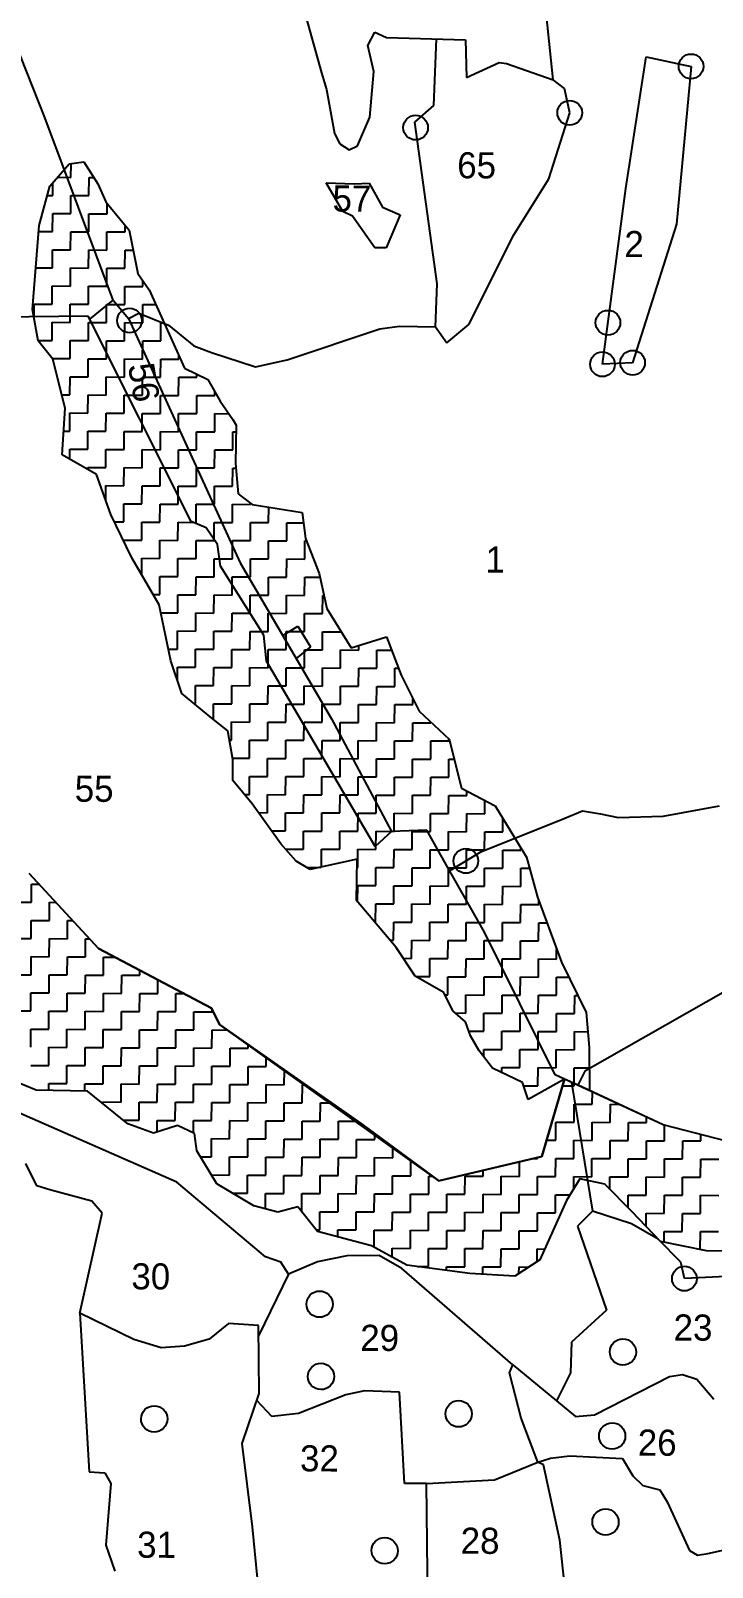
# Model space of a CAD drawing. Header units: metres. Extents: x 338204 to 340532, y 1770248 to 1773292.
# Drawn here: x 338876 to 339408, y 1771063 to 1772265 of the extents above; entities that cross this region are included whole.
import ezdxf

# ---------------------------------------------------------------- set-up
doc = ezdxf.new("R2010")
doc.units = ezdxf.units.M
for name, color, linetype in [('POLY_HATCH', 12, 'Continuous'), ('POLY_PARCEL', 6, 'Continuous'), ('TEXT_PARCEL', 7, 'Continuous')]:
    doc.layers.add(name, color=color, linetype=linetype)
doc.styles.add('TEXT_MAP', font='', dxfattribs={"height": 1.8})
doc.styles.get('TEXT_MAP').set_extended_font_data('Kruti Dev 050')

msp = doc.modelspace()

# ---------------------------------------------------------------- linework, layer by layer
for centre in [(339391.9, 1772236.7), (339297, 1772200.4), (339176.5, 1772188.8), (338952.8, 1772038), (339326.9, 1772036.3), (339322.6, 1772003.8), (339346.2, 1772005), (339215.8, 1771615.5), (339386.7, 1771289)]:
    msp.add_circle(centre, 9.65)
for centre in [(339101.4, 1771269), (339338.6, 1771231.6), (339102.5, 1771212.5), (338972.1, 1771179.3), (339210.2, 1771183.3), (339330.2, 1771165.9), (339325, 1771098.7), (339152.3, 1771076.3)]:
    msp.add_ellipse(centre, major_axis=(7.27, 7.27), ratio=1, start_param=5.493202, end_param=11.776387)
at = {"layer": 'POLY_HATCH'}
for p, q in [((338890.6, 1772142.9), (338905.5, 1772160.4)), ((338905.5, 1772160.4), (338917, 1772162)), ((338917, 1772162), (338927.9, 1772144.9)), ((338882.2, 1772112.3), (338890.6, 1772142.9)), ((338927.9, 1772144.9), (338934.4, 1772130.7)), ((338934.4, 1772130.7), (338952.4, 1772108.7)), ((338877, 1772046.5), (338882.2, 1772112.3)), ((338952.4, 1772108.7), (338959.4, 1772074.7)), ((338959.4, 1772074.7), (338968.1, 1772062)), ((338968.1, 1772062), (338995.9, 1772000.8)), ((338881.3, 1772022.1), (338877, 1772046.5)), ((338892.8, 1772007.9), (338881.3, 1772022.1)), ((338902.5, 1771969.5), (338892.8, 1772007.9)), ((338995.9, 1772000.8), (339014, 1771992)), ((339014, 1771992), (339023.8, 1771974.9)), ((338900.1, 1771933.1), (338902.5, 1771969.5)), ((339023.8, 1771974.9), (339033.6, 1771960.7)), ((339033.6, 1771960.7), (339036.3, 1771956.3)), ((339036.3, 1771956.3), (339035.6, 1771926.1)), ((338926.9, 1771917.6), (338900.1, 1771933.1)), ((338938.3, 1771886.3), (338926.9, 1771917.6)), ((339035.6, 1771926.1), (339037.7, 1771902.6)), ((339037.7, 1771902.6), (339048.8, 1771894.1)), ((339048.8, 1771894.1), (339087.7, 1771887.9)), ((338954.7, 1771852.5), (338938.3, 1771886.3)), ((339087.7, 1771887.9), (339090.4, 1771867.6)), ((339090.4, 1771867.6), (339101.2, 1771840.2)), ((338975.9, 1771815.7), (338954.7, 1771852.5)), ((339101.2, 1771840.2), (339107.1, 1771812.8)), ((338985, 1771771.9), (338975.9, 1771815.7)), ((339107.1, 1771812.8), (339126.2, 1771782.2)), ((339126.2, 1771782.2), (339153.7, 1771790.8)), ((339153.7, 1771790.8), (339165.1, 1771760.7)), ((338993.7, 1771746.4), (338985, 1771771.9)), ((339165.1, 1771760.7), (339179.2, 1771732.6)), ((339017.2, 1771727.1), (338993.7, 1771746.4)), ((339029.8, 1771717.2), (339017.2, 1771727.1)), ((339179.2, 1771732.6), (339202.7, 1771710.6)), ((339033.6, 1771694.7), (339029.8, 1771717.2)), ((339202.7, 1771710.6), (339212.5, 1771672.4)), ((339033.5, 1771678.3), (339033.6, 1771694.7)), ((339048.8, 1771660.1), (339033.5, 1771678.3)), ((339212.5, 1771672.4), (339238.8, 1771658.6)), ((339071.1, 1771628.8), (339048.8, 1771660.1)), ((339238.8, 1771658.6), (339263.3, 1771618.5)), ((339083.2, 1771615.4), (339071.1, 1771628.8)), ((339130.9, 1771616.8), (339094.1, 1771608.7)), ((339130.2, 1771584.5), (339130.9, 1771616.8)), ((339263.3, 1771618.5), (339271.9, 1771587.3)), ((338928.5, 1771547.1), (338874.2, 1771605.6)), ((339094.1, 1771608.7), (339083.2, 1771615.4)), ((339161.4, 1771547.9), (339130.2, 1771584.5)), ((339271.9, 1771587.3), (339290.5, 1771536.5)), ((339016.8, 1771500.3), (338928.5, 1771547.1)), ((339176.1, 1771525.4), (339161.4, 1771547.9)), ((339290.5, 1771536.5), (339310, 1771497)), ((339198.6, 1771512.7), (339176.1, 1771525.4)), ((339205.6, 1771498.4), (339198.6, 1771512.7)), ((339023.2, 1771487.7), (339016.8, 1771500.3)), ((339215.5, 1771489.6), (339205.6, 1771498.4)), ((339310, 1771497), (339312.1, 1771469.6)), ((339194.7, 1771365.4), (339023.2, 1771487.7)), ((339219.3, 1771478.7), (339215.5, 1771489.6)), ((339226.3, 1771467.1), (339219.3, 1771478.7)), ((339236.7, 1771453.4), (339226.3, 1771467.1)), ((339312.1, 1771469.6), (339312.6, 1771435.9)), ((339260.2, 1771442.3), (339236.7, 1771453.4)), ((338879.7, 1771436.2), (338851.8, 1771447.8)), ((339264.6, 1771429.1), (339260.2, 1771442.3)), ((339292.8, 1771445), (339264.6, 1771429.1)), ((339292.8, 1771445), (339275.2, 1771384.5)), ((339303.6, 1771440.1), (339292.8, 1771445)), ((339370, 1771409.3), (339303.6, 1771440.1)), ((338919.9, 1771435.4), (338879.7, 1771436.2)), ((338951.5, 1771410), (338919.9, 1771435.4)), ((338971.5, 1771402.8), (338951.5, 1771410)), ((338990.4, 1771408.6), (338971.5, 1771402.8)), ((339003.7, 1771402.5), (338990.4, 1771408.6)), ((339005.5, 1771388.9), (339003.7, 1771402.5)), ((339486.8, 1771378.9), (339370, 1771409.3)), ((339021, 1771363), (339005.5, 1771388.9)), ((339275.2, 1771384.5), (339194.7, 1771365.4)), ((339304.9, 1771366.9), (339294.5, 1771350.1)), ((339324.4, 1771362.9), (339304.9, 1771366.9)), ((339050, 1771346), (339021, 1771363)), ((339345.6, 1771341.4), (339324.4, 1771362.9)), ((339068.8, 1771340.8), (339050, 1771346)), ((339084.4, 1771345.2), (339068.8, 1771340.8)), ((339099.8, 1771325.7), (339084.4, 1771345.2)), ((339294.5, 1771350.1), (339273.6, 1771303.6)), ((339368, 1771317.9), (339345.6, 1771341.4)), ((339141.9, 1771314.6), (339099.8, 1771325.7)), ((339403.9, 1771310.6), (339368, 1771317.9)), ((339169.6, 1771299.5), (339141.9, 1771314.6)), ((339423, 1771310.5), (339403.9, 1771310.6)), ((339218.8, 1771292.9), (339169.6, 1771299.5)), ((339254.1, 1771290.8), (339218.8, 1771292.9)), ((339273.6, 1771303.6), (339254.1, 1771290.8))]:
    msp.add_line(p, q, dxfattribs=at)
at = {"layer": 'POLY_HATCH', "linetype": 'Continuous'}
for p, q in [((338907, 1772149.9), (338907.1, 1772160.6)), ((338892.8, 1772135.8), (338892.8, 1772145.5)), ((338896.6, 1772150), (338907, 1772149.9)), ((338921.1, 1772135.7), (338921.2, 1772149.8)), ((338921.2, 1772149.8), (338924.8, 1772149.8)), ((338888.7, 1772135.8), (338892.8, 1772135.8)), ((338906.9, 1772135.7), (338921.1, 1772135.7)), ((338906.9, 1772121.6), (338906.9, 1772135.7)), ((338892.6, 1772107.5), (338892.7, 1772121.6)), ((338892.7, 1772121.6), (338906.9, 1772121.6)), ((338921, 1772121.5), (338935.2, 1772121.4)), ((338921, 1772107.3), (338921, 1772121.5)), ((338935.2, 1772121.4), (338935.3, 1772129.6)), ((338949.3, 1772107.2), (338949.3, 1772112.4)), ((338881.8, 1772107.5), (338892.6, 1772107.5)), ((338906.7, 1772093.2), (338906.8, 1772107.4)), ((338906.8, 1772107.4), (338921, 1772107.3)), ((338935.1, 1772107.3), (338949.3, 1772107.2)), ((338935.1, 1772093.1), (338935.1, 1772107.3)), ((338892.5, 1772079.1), (338892.6, 1772093.3)), ((338892.6, 1772093.3), (338906.7, 1772093.2)), ((338920.8, 1772079), (338920.9, 1772093.2)), ((338920.9, 1772093.2), (338935.1, 1772093.1)), ((338949.2, 1772078.9), (338949.3, 1772093)), ((338949.3, 1772093), (338955.6, 1772093)), ((338879.6, 1772079.2), (338892.5, 1772079.1)), ((338906.6, 1772064.9), (338906.7, 1772079.1)), ((338906.7, 1772079.1), (338920.8, 1772079)), ((338935, 1772078.9), (338949.2, 1772078.9)), ((338935, 1772064.8), (338935, 1772078.9)), ((338892.4, 1772065), (338906.6, 1772064.9)), ((338892.4, 1772050.8), (338892.4, 1772065)), ((338920.7, 1772050.7), (338920.8, 1772064.8)), ((338920.8, 1772064.8), (338935, 1772064.8)), ((338949.1, 1772064.7), (338963.3, 1772064.6)), ((338949.1, 1772050.5), (338949.1, 1772064.7)), ((338963.3, 1772064.6), (338963.3, 1772069)), ((338878.2, 1772050.8), (338892.4, 1772050.8)), ((338878.2, 1772039.9), (338878.2, 1772050.8)), ((338906.5, 1772050.7), (338920.7, 1772050.7)), ((338906.5, 1772036.5), (338906.5, 1772050.7)), ((338934.8, 1772036.4), (338934.9, 1772050.6)), ((338934.9, 1772050.6), (338949.1, 1772050.5)), ((338963.2, 1772050.5), (338973.4, 1772050.4)), ((338963.2, 1772036.3), (338963.2, 1772050.5)), ((338892.2, 1772022.4), (338892.3, 1772036.6)), ((338892.3, 1772036.6), (338906.5, 1772036.5)), ((338920.6, 1772022.3), (338920.7, 1772036.5)), ((338920.7, 1772036.5), (338934.8, 1772036.4)), ((338948.9, 1772022.2), (338949, 1772036.4)), ((338949, 1772036.4), (338963.2, 1772036.3)), ((338977.3, 1772036.2), (338979.9, 1772036.2)), ((338977.3, 1772022.1), (338977.3, 1772036.2)), ((338881.2, 1772022.5), (338892.2, 1772022.4)), ((338906.4, 1772022.4), (338920.6, 1772022.3)), ((338906.4, 1772008.2), (338906.4, 1772022.4)), ((338934.7, 1772008.1), (338934.8, 1772022.2)), ((338934.8, 1772022.2), (338948.9, 1772022.2)), ((338963, 1772007.9), (338963.1, 1772022.1)), ((338963.1, 1772022.1), (338977.3, 1772022.1)), ((338892.4, 1772008.3), (338906.4, 1772008.2)), ((338920.5, 1772008.1), (338934.7, 1772008.1)), ((338920.5, 1771994), (338920.5, 1772008.1)), ((338948.8, 1771993.8), (338948.9, 1772008)), ((338948.9, 1772008), (338963, 1772007.9)), ((338977.1, 1771993.7), (338977.2, 1772007.9)), ((338977.2, 1772007.9), (338991.4, 1772007.8)), ((338991.4, 1772007.8), (338991.4, 1772010.8)), ((338906.2, 1771979.9), (338906.3, 1771994)), ((338906.3, 1771994), (338920.5, 1771994)), ((338934.6, 1771993.9), (338948.8, 1771993.8)), ((338934.6, 1771979.7), (338934.6, 1771993.9)), ((338962.9, 1771979.6), (338963, 1771993.8)), ((338963, 1771993.8), (338977.1, 1771993.7)), ((338991.2, 1771979.5), (338991.3, 1771993.6)), ((338991.3, 1771993.6), (339005.5, 1771993.6)), ((339005.5, 1771993.6), (339005.5, 1771996.1)), ((338899.8, 1771979.9), (338906.2, 1771979.9)), ((338920.3, 1771965.6), (338920.4, 1771979.8)), ((338920.4, 1771979.8), (338934.6, 1771979.7)), ((338948.7, 1771979.7), (338962.9, 1771979.6)), ((338948.7, 1771965.5), (338948.7, 1771979.7)), ((338977, 1771965.4), (338977.1, 1771979.5)), ((338977.1, 1771979.5), (338991.2, 1771979.5)), ((339005.4, 1771979.4), (339019.6, 1771979.3)), ((339005.4, 1771965.2), (339005.4, 1771979.4)), ((339019.6, 1771979.3), (339019.6, 1771982.3)), ((338906.1, 1771951.5), (338906.2, 1771965.7)), ((338906.2, 1771965.7), (338920.3, 1771965.6)), ((338934.4, 1771951.4), (338934.5, 1771965.6)), ((338934.5, 1771965.6), (338948.7, 1771965.5)), ((338962.8, 1771965.4), (338977, 1771965.4)), ((338962.8, 1771951.3), (338962.8, 1771965.4)), ((338991.1, 1771951.1), (338991.2, 1771965.3)), ((338991.2, 1771965.3), (339005.4, 1771965.2)), ((339019.5, 1771965.2), (339030.5, 1771965.1)), ((339019.5, 1771951), (339019.5, 1771965.2)), ((338901.3, 1771951.5), (338906.1, 1771951.5)), ((338920.2, 1771937.3), (338920.3, 1771951.5)), ((338920.3, 1771951.5), (338934.4, 1771951.4)), ((338948.5, 1771937.2), (338948.6, 1771951.3)), ((338948.6, 1771951.3), (338962.8, 1771951.3)), ((338976.9, 1771951.2), (338991.1, 1771951.1)), ((338976.9, 1771937), (338976.9, 1771951.2)), ((339005.2, 1771936.9), (339005.3, 1771951.1)), ((339005.3, 1771951.1), (339019.5, 1771951)), ((339033.6, 1771950.9), (339036.2, 1771950.9)), ((339033.6, 1771936.8), (339033.6, 1771950.9)), ((338906, 1771937.4), (338920.2, 1771937.3)), ((338906, 1771929.7), (338906, 1771937.4)), ((338934.3, 1771923.1), (338934.4, 1771937.2)), ((338934.4, 1771937.2), (338948.5, 1771937.2)), ((338962.6, 1771922.9), (338962.7, 1771937.1)), ((338962.7, 1771937.1), (338976.9, 1771937)), ((338991, 1771922.8), (338991.1, 1771937)), ((338991.1, 1771937), (339005.2, 1771936.9)), ((339019.3, 1771922.7), (339019.4, 1771936.8)), ((339019.4, 1771936.8), (339033.6, 1771936.8)), ((338920.1, 1771923.1), (338934.3, 1771923.1)), ((338920.1, 1771921.5), (338920.1, 1771923.1)), ((338948.4, 1771908.8), (338948.5, 1771923)), ((338948.5, 1771923), (338962.6, 1771922.9)), ((338976.7, 1771908.7), (338976.8, 1771922.9)), ((338976.8, 1771922.9), (338991, 1771922.8)), ((339005.1, 1771908.6), (339005.2, 1771922.7)), ((339005.2, 1771922.7), (339019.3, 1771922.7)), ((339033.4, 1771908.4), (339033.5, 1771922.6)), ((339033.5, 1771922.6), (339036, 1771922.6)), ((338934.2, 1771908.9), (338948.4, 1771908.8)), ((338934.2, 1771897.7), (338934.2, 1771908.9)), ((338962.5, 1771894.6), (338962.6, 1771908.8)), ((338962.6, 1771908.8), (338976.7, 1771908.7)), ((338990.9, 1771908.6), (339005.1, 1771908.6)), ((338990.9, 1771894.5), (338990.9, 1771908.6)), ((339019.2, 1771894.3), (339019.3, 1771908.5)), ((339019.3, 1771908.5), (339033.4, 1771908.4)), ((338948.3, 1771894.6), (338962.5, 1771894.6)), ((338948.3, 1771880.5), (338948.3, 1771894.6)), ((338976.6, 1771880.3), (338976.7, 1771894.5)), ((338976.7, 1771894.5), (338990.9, 1771894.5)), ((339005, 1771894.4), (339019.2, 1771894.3)), ((339005, 1771880.2), (339005, 1771894.4)), ((339033.3, 1771880.1), (339033.4, 1771894.3)), ((339033.4, 1771894.3), (339047.5, 1771894.2)), ((339047.5, 1771894.2), (339047.5, 1771895.1)), ((339061.6, 1771880), (339061.7, 1771892)), ((338941.1, 1771880.5), (338948.3, 1771880.5)), ((338962.4, 1771880.4), (338976.6, 1771880.3)), ((338962.4, 1771866.2), (338962.4, 1771880.4)), ((338990.7, 1771866.1), (338990.8, 1771880.3)), ((338990.8, 1771880.3), (339005, 1771880.2)), ((339019.1, 1771880.2), (339033.3, 1771880.1)), ((339019.1, 1771866), (339019.1, 1771880.2)), ((339047.4, 1771865.9), (339047.5, 1771880)), ((339047.5, 1771880), (339061.6, 1771880)), ((339075.7, 1771865.7), (339075.8, 1771879.9)), ((339075.8, 1771879.9), (339088.8, 1771879.8)), ((338948.2, 1771866.3), (338962.4, 1771866.2)), ((338948.2, 1771865.9), (338948.2, 1771866.3)), ((338976.5, 1771852), (338976.6, 1771866.2)), ((338976.6, 1771866.2), (338990.7, 1771866.1)), ((339004.8, 1771851.9), (339004.9, 1771866)), ((339004.9, 1771866), (339019.1, 1771866)), ((339033.2, 1771865.9), (339047.4, 1771865.9)), ((339033.2, 1771851.7), (339033.2, 1771865.9)), ((339061.5, 1771851.6), (339061.6, 1771865.8)), ((339061.6, 1771865.8), (339075.7, 1771865.7)), ((339089.9, 1771865.7), (339091.1, 1771865.7)), ((339089.9, 1771851.5), (339089.9, 1771865.7)), ((338962.3, 1771852.1), (338976.5, 1771852)), ((338962.3, 1771839.4), (338962.3, 1771852.1)), ((338990.6, 1771837.8), (338990.7, 1771851.9)), ((338990.7, 1771851.9), (339004.8, 1771851.9)), ((339018.9, 1771837.6), (339019, 1771851.8)), ((339019, 1771851.8), (339033.2, 1771851.7)), ((339047.3, 1771851.7), (339061.5, 1771851.6)), ((339047.3, 1771837.5), (339047.3, 1771851.7)), ((339075.6, 1771837.4), (339075.7, 1771851.6)), ((339075.7, 1771851.6), (339089.9, 1771851.5)), ((338976.4, 1771837.8), (338990.6, 1771837.8)), ((338976.4, 1771823.7), (338976.4, 1771837.8)), ((339004.7, 1771823.5), (339004.8, 1771837.7)), ((339004.8, 1771837.7), (339018.9, 1771837.6)), ((339033, 1771823.4), (339033.1, 1771837.6)), ((339033.1, 1771837.6), (339047.3, 1771837.5)), ((339061.4, 1771837.4), (339075.6, 1771837.4)), ((339061.4, 1771823.3), (339061.4, 1771837.4)), ((339089.7, 1771823.1), (339089.8, 1771837.3)), ((339089.8, 1771837.3), (339101.8, 1771837.3)), ((338971.3, 1771823.7), (338976.4, 1771823.7)), ((338990.5, 1771823.6), (339004.7, 1771823.5)), ((338990.5, 1771809.4), (338990.5, 1771823.6)), ((339018.8, 1771809.3), (339018.9, 1771823.5)), ((339018.9, 1771823.5), (339033, 1771823.4)), ((339047.1, 1771809.2), (339047.2, 1771823.3)), ((339047.2, 1771823.3), (339061.4, 1771823.3)), ((339075.5, 1771809), (339075.6, 1771823.2)), ((339075.6, 1771823.2), (339089.7, 1771823.1)), ((339103.8, 1771808.9), (339103.9, 1771823.1)), ((339103.9, 1771823.1), (339104.9, 1771823.1)), ((338977.2, 1771809.5), (338990.5, 1771809.4)), ((339004.6, 1771809.4), (339018.8, 1771809.3)), ((339004.6, 1771795.2), (339004.6, 1771809.4)), ((339032.9, 1771795.1), (339033, 1771809.2)), ((339033, 1771809.2), (339047.1, 1771809.2)), ((339061.3, 1771809.1), (339075.5, 1771809)), ((339061.3, 1771794.9), (339061.3, 1771809.1)), ((339089.6, 1771794.8), (339089.7, 1771809)), ((339089.7, 1771809), (339103.8, 1771808.9)), ((338990.3, 1771781.1), (338990.4, 1771795.3)), ((338990.4, 1771795.3), (339004.6, 1771795.2)), ((339018.7, 1771795.1), (339032.9, 1771795.1)), ((339018.7, 1771781), (339018.7, 1771795.1)), ((339047, 1771780.8), (339047.1, 1771795)), ((339047.1, 1771795), (339061.3, 1771794.9)), ((339075.4, 1771794.9), (339089.6, 1771794.8)), ((339075.4, 1771780.7), (339075.4, 1771794.9)), ((339103.7, 1771780.6), (339103.8, 1771794.7)), ((339103.8, 1771794.7), (339117.9, 1771794.7)), ((339117.9, 1771794.7), (339117.9, 1771795.4)), ((338983.1, 1771781.1), (338990.3, 1771781.1)), ((339004.4, 1771766.9), (339004.5, 1771781)), ((339004.5, 1771781), (339018.7, 1771781)), ((339032.8, 1771780.9), (339047, 1771780.8)), ((339032.8, 1771766.7), (339032.8, 1771780.9)), ((339061.1, 1771766.6), (339061.2, 1771780.8)), ((339061.2, 1771780.8), (339075.4, 1771780.7)), ((339089.5, 1771780.6), (339103.7, 1771780.6)), ((339089.5, 1771766.5), (339089.5, 1771780.6)), ((339117.8, 1771766.3), (339117.9, 1771780.5)), ((339117.9, 1771780.5), (339132, 1771780.4)), ((339132, 1771780.4), (339132.1, 1771784)), ((339146.1, 1771766.2), (339146.2, 1771780.4)), ((339146.2, 1771780.4), (339157.6, 1771780.3)), ((338990.2, 1771756.7), (338990.3, 1771766.9)), ((338990.3, 1771766.9), (339004.4, 1771766.9)), ((339018.5, 1771752.6), (339018.6, 1771766.8)), ((339018.6, 1771766.8), (339032.8, 1771766.7)), ((339046.9, 1771752.5), (339047, 1771766.7)), ((339047, 1771766.7), (339061.1, 1771766.6)), ((339075.2, 1771752.4), (339075.3, 1771766.5)), ((339075.3, 1771766.5), (339089.5, 1771766.5)), ((339103.6, 1771766.4), (339117.8, 1771766.3)), ((339103.6, 1771752.2), (339103.6, 1771766.4)), ((339131.9, 1771752.1), (339132, 1771766.3)), ((339132, 1771766.3), (339146.1, 1771766.2)), ((339160.3, 1771766.1), (339163, 1771766.1)), ((339160.3, 1771752), (339160.3, 1771766.1)), ((339004.3, 1771738.5), (339004.4, 1771752.7)), ((339004.4, 1771752.7), (339018.5, 1771752.6)), ((339032.7, 1771752.6), (339046.9, 1771752.5)), ((339032.7, 1771738.4), (339032.7, 1771752.6)), ((339061, 1771738.3), (339061.1, 1771752.4)), ((339061.1, 1771752.4), (339075.2, 1771752.4)), ((339089.3, 1771738.1), (339089.4, 1771752.3)), ((339089.4, 1771752.3), (339103.6, 1771752.2)), ((339117.7, 1771752.2), (339131.9, 1771752.1)), ((339117.7, 1771738), (339117.7, 1771752.2)), ((339146, 1771737.9), (339146.1, 1771752)), ((339146.1, 1771752), (339160.3, 1771752)), ((339003.3, 1771738.5), (339004.3, 1771738.5)), ((339018.4, 1771726.2), (339018.5, 1771738.4)), ((339018.5, 1771738.4), (339032.7, 1771738.4)), ((339046.8, 1771738.3), (339061, 1771738.3)), ((339046.8, 1771724.1), (339046.8, 1771738.3)), ((339075.1, 1771724), (339075.2, 1771738.2)), ((339075.2, 1771738.2), (339089.3, 1771738.1)), ((339103.4, 1771723.9), (339103.5, 1771738.1)), ((339103.5, 1771738.1), (339117.7, 1771738)), ((339131.8, 1771737.9), (339146, 1771737.9)), ((339131.8, 1771723.8), (339131.8, 1771737.9)), ((339160.1, 1771723.6), (339160.2, 1771737.8)), ((339160.2, 1771737.8), (339174.4, 1771737.7)), ((339174.4, 1771737.7), (339174.4, 1771742.2)), ((339032.5, 1771710), (339032.6, 1771724.2)), ((339032.6, 1771724.2), (339046.8, 1771724.1)), ((339060.9, 1771724.1), (339075.1, 1771724)), ((339060.9, 1771709.9), (339060.9, 1771724.1)), ((339089.2, 1771709.8), (339089.3, 1771724)), ((339089.3, 1771724), (339103.4, 1771723.9)), ((339117.5, 1771709.6), (339117.6, 1771723.8)), ((339117.6, 1771723.8), (339131.8, 1771723.8)), ((339145.9, 1771709.5), (339146, 1771723.7)), ((339146, 1771723.7), (339160.1, 1771723.6)), ((339174.2, 1771709.4), (339174.3, 1771723.6)), ((339174.3, 1771723.6), (339188.5, 1771723.5)), ((339188.5, 1771723.5), (339188.5, 1771724)), ((339031, 1771710), (339032.5, 1771710)), ((339046.6, 1771695.8), (339046.7, 1771710)), ((339046.7, 1771710), (339060.9, 1771709.9)), ((339075, 1771709.8), (339089.2, 1771709.8)), ((339075, 1771695.7), (339075, 1771709.8)), ((339103.3, 1771695.5), (339103.4, 1771709.7)), ((339103.4, 1771709.7), (339117.5, 1771709.6)), ((339131.7, 1771709.6), (339145.9, 1771709.5)), ((339131.7, 1771695.4), (339131.7, 1771709.6)), ((339160, 1771695.3), (339160.1, 1771709.5)), ((339160.1, 1771709.5), (339174.2, 1771709.4)), ((339188.3, 1771695.2), (339188.4, 1771709.3)), ((339188.4, 1771709.3), (339202.6, 1771709.3)), ((339202.6, 1771709.3), (339202.6, 1771710.7)), ((339033.4, 1771695.9), (339046.6, 1771695.8)), ((339060.7, 1771681.6), (339060.8, 1771695.7)), ((339060.8, 1771695.7), (339075, 1771695.7)), ((339089.1, 1771695.6), (339103.3, 1771695.5)), ((339089.1, 1771681.4), (339089.1, 1771695.6)), ((339117.4, 1771681.3), (339117.5, 1771695.5)), ((339117.5, 1771695.5), (339131.7, 1771695.4)), ((339145.8, 1771695.3), (339160, 1771695.3)), ((339145.8, 1771681.2), (339145.8, 1771695.3)), ((339174.1, 1771681), (339174.2, 1771695.2)), ((339174.2, 1771695.2), (339188.3, 1771695.2)), ((339202.4, 1771680.9), (339202.5, 1771695.1)), ((339202.5, 1771695.1), (339206.7, 1771695.1)), ((339046.5, 1771667.5), (339046.6, 1771681.6)), ((339046.6, 1771681.6), (339060.7, 1771681.6)), ((339074.8, 1771667.3), (339074.9, 1771681.5)), ((339074.9, 1771681.5), (339089.1, 1771681.4)), ((339103.2, 1771681.4), (339117.4, 1771681.3)), ((339103.2, 1771667.2), (339103.2, 1771681.4)), ((339131.5, 1771667.1), (339131.6, 1771681.2)), ((339131.6, 1771681.2), (339145.8, 1771681.2)), ((339159.9, 1771681.1), (339174.1, 1771681)), ((339159.9, 1771666.9), (339159.9, 1771681.1)), ((339188.2, 1771666.8), (339188.3, 1771681)), ((339188.3, 1771681), (339202.4, 1771680.9)), ((339042.6, 1771667.5), (339046.5, 1771667.5)), ((339060.6, 1771653.2), (339060.7, 1771667.4)), ((339060.7, 1771667.4), (339074.8, 1771667.3)), ((339088.9, 1771653.1), (339089, 1771667.3)), ((339089, 1771667.3), (339103.2, 1771667.2)), ((339117.3, 1771653), (339117.4, 1771667.1)), ((339117.4, 1771667.1), (339131.5, 1771667.1)), ((339145.6, 1771652.8), (339145.7, 1771667)), ((339145.7, 1771667), (339159.9, 1771666.9)), ((339174, 1771666.9), (339188.2, 1771666.8)), ((339174, 1771652.7), (339174, 1771666.9)), ((339202.3, 1771652.6), (339202.4, 1771666.7)), ((339202.4, 1771666.7), (339216.5, 1771666.7)), ((339216.5, 1771666.7), (339216.6, 1771670.3)), ((339053.7, 1771653.3), (339060.6, 1771653.2)), ((339074.7, 1771639), (339074.8, 1771653.2)), ((339074.8, 1771653.2), (339088.9, 1771653.1)), ((339103.1, 1771653), (339117.3, 1771653)), ((339103.1, 1771638.9), (339103.1, 1771653)), ((339131.4, 1771638.7), (339131.5, 1771652.9)), ((339131.5, 1771652.9), (339145.6, 1771652.8)), ((339159.7, 1771638.6), (339159.8, 1771652.8)), ((339159.8, 1771652.8), (339174, 1771652.7)), ((339188.1, 1771652.6), (339202.3, 1771652.6)), ((339188.1, 1771638.5), (339188.1, 1771652.6)), ((339230.7, 1771652.4), (339230.7, 1771662.9)), ((339216.4, 1771638.3), (339216.5, 1771652.5)), ((339216.5, 1771652.5), (339230.7, 1771652.4)), ((339244.8, 1771638.2), (339244.8, 1771648.8)), ((339063.8, 1771639), (339074.7, 1771639)), ((339088.8, 1771624.8), (339088.9, 1771638.9)), ((339088.9, 1771638.9), (339103.1, 1771638.9)), ((339117.2, 1771638.8), (339131.4, 1771638.7)), ((339117.2, 1771624.6), (339117.2, 1771638.8)), ((339145.5, 1771624.5), (339145.6, 1771638.7)), ((339145.6, 1771638.7), (339159.7, 1771638.6)), ((339173.8, 1771624.4), (339173.9, 1771638.5)), ((339173.9, 1771638.5), (339188.1, 1771638.5)), ((339202.2, 1771638.4), (339216.4, 1771638.3)), ((339202.2, 1771624.2), (339202.2, 1771638.4)), ((339230.5, 1771624.1), (339230.6, 1771638.3)), ((339230.6, 1771638.3), (339244.8, 1771638.2)), ((339074.7, 1771624.8), (339088.8, 1771624.8)), ((339102.9, 1771610.7), (339103, 1771624.7)), ((339103, 1771624.7), (339117.2, 1771624.6)), ((339131.3, 1771624.6), (339145.5, 1771624.5)), ((339131.3, 1771610.4), (339131.3, 1771624.6)), ((339159.6, 1771610.3), (339159.7, 1771624.4)), ((339159.7, 1771624.4), (339173.8, 1771624.4)), ((339187.9, 1771610.1), (339188, 1771624.3)), ((339188, 1771624.3), (339202.2, 1771624.2)), ((339216.3, 1771610), (339216.4, 1771624.2)), ((339216.4, 1771624.2), (339230.5, 1771624.1)), ((339244.6, 1771609.9), (339244.7, 1771624)), ((339244.7, 1771624), (339258.9, 1771624)), ((339258.9, 1771624), (339258.9, 1771625.8)), ((339091.1, 1771610.6), (339102.3, 1771610.5)), ((339130.8, 1771610.4), (339131.3, 1771610.4)), ((339145.4, 1771610.3), (339159.6, 1771610.3)), ((339145.4, 1771596.2), (339145.4, 1771610.3)), ((339173.7, 1771596), (339173.8, 1771610.2)), ((339173.8, 1771610.2), (339187.9, 1771610.1)), ((339202.1, 1771610.1), (339216.3, 1771610)), ((339202.1, 1771595.9), (339202.1, 1771610.1)), ((339230.4, 1771595.8), (339230.5, 1771609.9)), ((339230.5, 1771609.9), (339244.6, 1771609.9)), ((339258.7, 1771595.6), (339258.8, 1771609.8)), ((339258.8, 1771609.8), (339265.7, 1771609.8)), ((338876.1, 1771597.4), (338881.8, 1771597.4)), ((338876.1, 1771583.2), (338876.1, 1771597.4)), ((339131.1, 1771583.4), (339131.2, 1771596.2)), ((339131.2, 1771596.2), (339145.4, 1771596.2)), ((339159.5, 1771596.1), (339173.7, 1771596)), ((339159.5, 1771581.9), (339159.5, 1771596.1)), ((339187.8, 1771581.8), (339187.9, 1771596)), ((339187.9, 1771596), (339202.1, 1771595.9)), ((339216.2, 1771595.8), (339230.4, 1771595.8)), ((339216.2, 1771581.7), (339216.2, 1771595.8)), ((339244.5, 1771581.5), (339244.6, 1771595.7)), ((339244.6, 1771595.7), (339258.7, 1771595.6)), ((338861.9, 1771583.3), (338876.1, 1771583.2)), ((338890.2, 1771583.2), (338895, 1771583.1)), ((338890.2, 1771569), (338890.2, 1771583.2)), ((339145.2, 1771567.8), (339145.3, 1771582)), ((339145.3, 1771582), (339159.5, 1771581.9)), ((339173.6, 1771581.9), (339187.8, 1771581.8)), ((339173.6, 1771567.7), (339173.6, 1771581.9)), ((339201.9, 1771567.6), (339202, 1771581.7)), ((339202, 1771581.7), (339216.2, 1771581.7)), ((339230.3, 1771581.6), (339244.5, 1771581.5)), ((339230.3, 1771567.4), (339230.3, 1771581.6)), ((339258.6, 1771567.3), (339258.7, 1771581.5)), ((339258.7, 1771581.5), (339272.8, 1771581.4)), ((339272.8, 1771581.4), (339272.9, 1771584.8)), ((338875.9, 1771554.9), (338876, 1771569)), ((338876, 1771569), (338890.2, 1771569)), ((338904.3, 1771568.9), (338908.2, 1771568.9)), ((338904.3, 1771554.7), (338904.3, 1771568.9)), ((339144.4, 1771567.8), (339145.2, 1771567.8)), ((339159.3, 1771553.6), (339159.4, 1771567.7)), ((339159.4, 1771567.7), (339173.6, 1771567.7)), ((339187.7, 1771567.6), (339201.9, 1771567.6)), ((339187.7, 1771553.4), (339187.7, 1771567.6)), ((339216, 1771553.3), (339216.1, 1771567.5)), ((339216.1, 1771567.5), (339230.3, 1771567.4)), ((339244.4, 1771567.4), (339258.6, 1771567.3)), ((339244.4, 1771553.2), (339244.4, 1771567.4)), ((339272.7, 1771553.1), (339272.8, 1771567.2)), ((339272.8, 1771567.2), (339279.3, 1771567.2)), ((338861.8, 1771554.9), (338875.9, 1771554.9)), ((338890, 1771540.6), (338890.1, 1771554.8)), ((338890.1, 1771554.8), (338904.3, 1771554.7)), ((338918.4, 1771554.7), (338921.4, 1771554.7)), ((338918.4, 1771540.5), (338918.4, 1771554.7)), ((339156.6, 1771553.6), (339159.3, 1771553.6)), ((339173.4, 1771539.3), (339173.5, 1771553.5)), ((339173.5, 1771553.5), (339187.7, 1771553.4)), ((339201.8, 1771539.2), (339201.9, 1771553.4)), ((339201.9, 1771553.4), (339216, 1771553.3)), ((339230.1, 1771539.1), (339230.2, 1771553.3)), ((339230.2, 1771553.3), (339244.4, 1771553.2)), ((339258.5, 1771553.1), (339272.7, 1771553.1)), ((339258.5, 1771539), (339258.5, 1771553.1)), ((339286.8, 1771538.8), (339286.8, 1771546.4)), ((338875.8, 1771526.5), (338875.9, 1771540.7)), ((338875.9, 1771540.7), (338890, 1771540.6)), ((338904.1, 1771526.4), (338904.2, 1771540.6)), ((338904.2, 1771540.6), (338918.4, 1771540.5)), ((338932.5, 1771540.4), (338941, 1771540.4)), ((338932.5, 1771526.3), (338932.5, 1771540.4)), ((339167, 1771539.4), (339173.4, 1771539.3)), ((339187.6, 1771539.3), (339201.8, 1771539.2)), ((339187.6, 1771525.1), (339187.6, 1771539.3)), ((339215.9, 1771525), (339216, 1771539.1)), ((339216, 1771539.1), (339230.1, 1771539.1)), ((339244.2, 1771524.8), (339244.3, 1771539)), ((339244.3, 1771539), (339258.5, 1771539)), ((339272.6, 1771538.9), (339286.8, 1771538.8)), ((339272.6, 1771524.7), (339272.6, 1771538.9)), ((338861.6, 1771526.6), (338875.8, 1771526.5)), ((338889.9, 1771512.3), (338890, 1771526.5)), ((338890, 1771526.5), (338904.1, 1771526.4)), ((338918.2, 1771512.2), (338918.3, 1771526.3)), ((338918.3, 1771526.3), (338932.5, 1771526.3)), ((338946.6, 1771512), (338946.7, 1771526.2)), ((338946.7, 1771526.2), (338960.8, 1771526.1)), ((338960.8, 1771526.1), (338960.8, 1771529.9)), ((338974.9, 1771511.9), (338975, 1771522.4)), ((339176.6, 1771525.2), (339187.6, 1771525.1)), ((339201.7, 1771525), (339215.9, 1771525)), ((339201.7, 1771510.9), (339201.7, 1771525)), ((339230, 1771510.7), (339230.1, 1771524.9)), ((339230.1, 1771524.9), (339244.2, 1771524.8)), ((339258.3, 1771510.6), (339258.4, 1771524.8)), ((339258.4, 1771524.8), (339272.6, 1771524.7)), ((339286.7, 1771524.7), (339296.4, 1771524.6)), ((339286.7, 1771510.5), (339286.7, 1771524.7)), ((338875.7, 1771512.4), (338889.9, 1771512.3)), ((338875.7, 1771498.2), (338875.7, 1771512.4)), ((338904, 1771498.1), (338904.1, 1771512.2)), ((338904.1, 1771512.2), (338918.2, 1771512.2)), ((338932.4, 1771512.1), (338946.6, 1771512)), ((338932.4, 1771497.9), (338932.4, 1771512.1)), ((338960.7, 1771497.8), (338960.8, 1771512)), ((338960.8, 1771512), (338974.9, 1771511.9)), ((338989, 1771497.7), (338989.1, 1771511.8)), ((338989.1, 1771511.8), (338995, 1771511.8)), ((339199.5, 1771510.9), (339201.7, 1771510.9)), ((339215.8, 1771510.8), (339230, 1771510.7)), ((339215.8, 1771496.6), (339215.8, 1771510.8)), ((339244.1, 1771496.5), (339244.2, 1771510.7)), ((339244.2, 1771510.7), (339258.3, 1771510.6)), ((339272.4, 1771496.4), (339272.5, 1771510.5)), ((339272.5, 1771510.5), (339286.7, 1771510.5)), ((339300.8, 1771496.2), (339300.9, 1771510.4)), ((339300.9, 1771510.4), (339303.4, 1771510.4)), ((338861.5, 1771498.3), (338875.7, 1771498.2)), ((338889.8, 1771498.1), (338904, 1771498.1)), ((338889.8, 1771484), (338889.8, 1771498.1)), ((338918.1, 1771483.8), (338918.2, 1771498)), ((338918.2, 1771498), (338932.4, 1771497.9)), ((338946.5, 1771497.9), (338960.7, 1771497.8)), ((338946.5, 1771483.7), (338946.5, 1771497.9)), ((338974.8, 1771483.6), (338974.9, 1771497.7)), ((338974.9, 1771497.7), (338989, 1771497.7)), ((339003.1, 1771483.4), (339003.2, 1771497.6)), ((339003.2, 1771497.6), (339017.4, 1771497.5)), ((339017.4, 1771497.5), (339017.4, 1771499.1)), ((339207.6, 1771496.7), (339215.8, 1771496.6)), ((339229.9, 1771496.6), (339244.1, 1771496.5)), ((339229.9, 1771482.4), (339229.9, 1771496.6)), ((339258.2, 1771482.3), (339258.3, 1771496.4)), ((339258.3, 1771496.4), (339272.4, 1771496.4)), ((339286.6, 1771496.3), (339300.8, 1771496.2)), ((339286.6, 1771482.1), (339286.6, 1771496.3)), ((338875.5, 1771469.9), (338875.6, 1771484)), ((338875.6, 1771484), (338889.8, 1771484)), ((338903.9, 1771483.9), (338918.1, 1771483.8)), ((338903.9, 1771469.7), (338903.9, 1771483.9)), ((338932.2, 1771469.6), (338932.3, 1771483.8)), ((338932.3, 1771483.8), (338946.5, 1771483.7)), ((338960.6, 1771483.6), (338974.8, 1771483.6)), ((338960.6, 1771469.5), (338960.6, 1771483.6)), ((338988.9, 1771469.3), (338989, 1771483.5)), ((338989, 1771483.5), (339003.1, 1771483.4)), ((339017.2, 1771469.2), (339017.3, 1771483.4)), ((339017.3, 1771483.4), (339029.3, 1771483.3)), ((339217.9, 1771482.5), (339229.9, 1771482.4)), ((339244, 1771482.3), (339258.2, 1771482.3)), ((339244, 1771468.2), (339244, 1771482.3)), ((339272.3, 1771468), (339272.4, 1771482.2)), ((339272.4, 1771482.2), (339286.6, 1771482.1)), ((339300.7, 1771482.1), (339311.2, 1771482)), ((339300.7, 1771467.9), (339300.7, 1771482.1)), ((338889.6, 1771455.6), (338889.7, 1771469.8)), ((338889.7, 1771469.8), (338903.9, 1771469.7)), ((338918, 1771455.5), (338918.1, 1771469.7)), ((338918.1, 1771469.7), (338932.2, 1771469.6)), ((338946.3, 1771455.4), (338946.4, 1771469.5)), ((338946.4, 1771469.5), (338960.6, 1771469.5)), ((338974.7, 1771469.4), (338988.9, 1771469.3)), ((338974.7, 1771455.2), (338974.7, 1771469.4)), ((339003, 1771455.1), (339003.1, 1771469.3)), ((339003.1, 1771469.3), (339017.2, 1771469.2)), ((339031.4, 1771469.1), (339045.6, 1771469.1)), ((339031.4, 1771455), (339031.4, 1771469.1)), ((339045.6, 1771469.1), (339045.6, 1771471.7)), ((339059.7, 1771454.8), (339059.7, 1771461.6)), ((339229.8, 1771468.2), (339244, 1771468.2)), ((339229.8, 1771462.5), (339229.8, 1771468.2)), ((339258.1, 1771468.1), (339272.3, 1771468)), ((339258.1, 1771453.9), (339258.1, 1771468.1)), ((339286.4, 1771453.8), (339286.5, 1771468)), ((339286.5, 1771468), (339300.7, 1771467.9)), ((338875.5, 1771455.7), (338889.6, 1771455.6)), ((338903.8, 1771455.6), (338918, 1771455.5)), ((338903.8, 1771441.4), (338903.8, 1771455.6)), ((338932.1, 1771441.3), (338932.2, 1771455.4)), ((338932.2, 1771455.4), (338946.3, 1771455.4)), ((338960.4, 1771441.1), (338960.5, 1771455.3)), ((338960.5, 1771455.3), (338974.7, 1771455.2)), ((338988.8, 1771455.2), (339003, 1771455.1)), ((338988.8, 1771441), (338988.8, 1771455.2)), ((339017.1, 1771440.9), (339017.2, 1771455)), ((339017.2, 1771455), (339031.4, 1771455)), ((339045.5, 1771454.9), (339059.7, 1771454.8)), ((339045.5, 1771440.7), (339045.5, 1771454.9)), ((339073.8, 1771440.6), (339073.9, 1771451.6)), ((339243.9, 1771454), (339258.1, 1771453.9)), ((339243.9, 1771450), (339243.9, 1771454)), ((339272.2, 1771439.7), (339272.3, 1771453.9)), ((339272.3, 1771453.9), (339286.4, 1771453.8)), ((339300.5, 1771441.4), (339300.6, 1771453.7)), ((339300.6, 1771453.7), (339312.3, 1771453.7)), ((338889.6, 1771441.4), (338903.8, 1771441.4)), ((338889.6, 1771436), (338889.6, 1771441.4)), ((338917.9, 1771441.3), (338932.1, 1771441.3)), ((338917.9, 1771435.5), (338917.9, 1771441.3)), ((338946.2, 1771427), (338946.3, 1771441.2)), ((338946.3, 1771441.2), (338960.4, 1771441.1)), ((338974.5, 1771426.9), (338974.6, 1771441.1)), ((338974.6, 1771441.1), (338988.8, 1771441)), ((339002.9, 1771440.9), (339017.1, 1771440.9)), ((339002.9, 1771426.8), (339002.9, 1771440.9)), ((339031.2, 1771426.6), (339031.3, 1771440.8)), ((339031.3, 1771440.8), (339045.5, 1771440.7)), ((339059.6, 1771440.7), (339073.8, 1771440.6)), ((339059.6, 1771426.5), (339059.6, 1771440.7)), ((339087.9, 1771426.4), (339088, 1771440.5)), ((339088, 1771440.5), (339089.3, 1771440.5)), ((339261.1, 1771439.7), (339272.2, 1771439.7)), ((339291.3, 1771439.6), (339300.5, 1771439.6)), ((339300.5, 1771439.6), (339300.5, 1771441.4)), ((338932, 1771427.1), (338946.2, 1771427)), ((338932, 1771425.7), (338932, 1771427.1)), ((338960.3, 1771412.8), (338960.4, 1771427)), ((338960.4, 1771427), (338974.5, 1771426.9)), ((338988.6, 1771412.7), (338988.7, 1771426.8)), ((338988.7, 1771426.8), (339002.9, 1771426.8)), ((339017, 1771412.5), (339017.1, 1771426.7)), ((339017.1, 1771426.7), (339031.2, 1771426.6)), ((339045.3, 1771412.4), (339045.4, 1771426.6)), ((339045.4, 1771426.6), (339059.6, 1771426.5)), ((339073.7, 1771426.4), (339087.9, 1771426.4)), ((339073.7, 1771412.3), (339073.7, 1771426.4)), ((339102, 1771412.1), (339102.1, 1771426.3)), ((339102.1, 1771426.3), (339109.3, 1771426.3)), ((339300.4, 1771411.2), (339300.5, 1771425.4)), ((339300.5, 1771425.4), (339314.6, 1771425.3)), ((339314.6, 1771425.3), (339314.7, 1771434.9)), ((339328.7, 1771411.1), (339328.8, 1771425.3)), ((339328.8, 1771425.3), (339335.6, 1771425.2)), ((338948, 1771412.8), (338960.3, 1771412.8)), ((338974.4, 1771403.7), (338974.5, 1771412.7)), ((338974.5, 1771412.7), (338988.6, 1771412.7)), ((339002.8, 1771412.6), (339017, 1771412.5)), ((339002.8, 1771402.9), (339002.8, 1771412.6)), ((339031.1, 1771398.3), (339031.2, 1771412.5)), ((339031.2, 1771412.5), (339045.3, 1771412.4)), ((339357.1, 1771411), (339357.1, 1771415.3)), ((339059.4, 1771398.2), (339059.5, 1771412.3)), ((339059.5, 1771412.3), (339073.7, 1771412.3)), ((339087.8, 1771412.2), (339102, 1771412.1)), ((339087.8, 1771398), (339087.8, 1771412.2)), ((339116.1, 1771397.9), (339116.2, 1771412.1)), ((339116.2, 1771412.1), (339129.3, 1771412)), ((339144.5, 1771397.8), (339144.5, 1771401.2)), ((339286.2, 1771411.3), (339300.4, 1771411.2)), ((339286.2, 1771397.1), (339286.2, 1771411.3)), ((339314.5, 1771397), (339314.6, 1771411.2)), ((339314.6, 1771411.2), (339328.7, 1771411.1)), ((339342.8, 1771396.9), (339342.9, 1771411)), ((339342.9, 1771411), (339357.1, 1771411)), ((339371.2, 1771396.7), (339371.2, 1771409)), ((339399.5, 1771396.6), (339399.6, 1771401.7)), ((339016.9, 1771398.4), (339031.1, 1771398.3)), ((339016.9, 1771384.2), (339016.9, 1771398.4)), ((339045.2, 1771384.1), (339045.3, 1771398.2)), ((339045.3, 1771398.2), (339059.4, 1771398.2)), ((339073.5, 1771383.9), (339073.6, 1771398.1)), ((339073.6, 1771398.1), (339087.8, 1771398)), ((339101.9, 1771398), (339116.1, 1771397.9)), ((339101.9, 1771383.8), (339101.9, 1771398)), ((339130.2, 1771383.7), (339130.3, 1771397.8)), ((339130.3, 1771397.8), (339144.5, 1771397.8)), ((339158.6, 1771383.5), (339158.6, 1771391.1)), ((339278.9, 1771397.1), (339286.2, 1771397.1)), ((339300.3, 1771397.1), (339314.5, 1771397)), ((339300.3, 1771382.9), (339300.3, 1771397.1)), ((339328.6, 1771382.8), (339328.7, 1771396.9)), ((339328.7, 1771396.9), (339342.8, 1771396.9)), ((339357, 1771396.8), (339371.2, 1771396.7)), ((339357, 1771382.6), (339357, 1771396.8)), ((339385.3, 1771382.5), (339385.4, 1771396.7)), ((339385.4, 1771396.7), (339399.5, 1771396.6)), ((339008.3, 1771384.2), (339016.9, 1771384.2)), ((339031, 1771384.1), (339045.2, 1771384.1)), ((339031, 1771369.9), (339031, 1771384.1)), ((339059.3, 1771369.8), (339059.4, 1771384)), ((339059.4, 1771384), (339073.5, 1771383.9)), ((339087.6, 1771369.7), (339087.7, 1771383.9)), ((339087.7, 1771383.9), (339101.9, 1771383.8)), ((339116, 1771369.6), (339116.1, 1771383.7)), ((339116.1, 1771383.7), (339130.2, 1771383.7)), ((339144.3, 1771369.4), (339144.4, 1771383.6)), ((339144.4, 1771383.6), (339158.6, 1771383.5)), ((339172.7, 1771369.3), (339172.7, 1771381.1)), ((339257.7, 1771368.9), (339257.7, 1771380.4)), ((339268.9, 1771383), (339271.9, 1771383)), ((339271.9, 1771383), (339271.9, 1771383.8)), ((339286, 1771368.8), (339286.1, 1771382.9)), ((339286.1, 1771382.9), (339300.3, 1771382.9)), ((339314.4, 1771382.8), (339328.6, 1771382.8)), ((339314.4, 1771368.6), (339314.4, 1771382.8)), ((339342.7, 1771368.5), (339342.8, 1771382.7)), ((339342.8, 1771382.7), (339357, 1771382.6)), ((339371.1, 1771382.6), (339385.3, 1771382.5)), ((339371.1, 1771368.4), (339371.1, 1771382.6)), ((339399.4, 1771368.3), (339399.5, 1771382.4)), ((339399.5, 1771382.4), (339413.6, 1771382.4)), ((339016.8, 1771370), (339031, 1771369.9)), ((339016.8, 1771370), (339016.8, 1771370)), ((339045.1, 1771369.9), (339059.3, 1771369.8)), ((339045.1, 1771355.7), (339045.1, 1771369.9)), ((339073.4, 1771355.6), (339073.5, 1771369.7)), ((339073.5, 1771369.7), (339087.6, 1771369.7)), ((339101.8, 1771369.6), (339116, 1771369.6)), ((339101.8, 1771355.4), (339101.8, 1771369.6)), ((339130.1, 1771355.3), (339130.2, 1771369.5)), ((339130.2, 1771369.5), (339144.3, 1771369.4)), ((339158.4, 1771355.2), (339158.5, 1771369.4)), ((339158.5, 1771369.4), (339172.7, 1771369.3)), ((339186.8, 1771369.2), (339189.4, 1771369.2)), ((339186.8, 1771355.1), (339186.8, 1771369.2)), ((339215.1, 1771354.9), (339215.2, 1771369.1)), ((339215.2, 1771369.1), (339229.4, 1771369)), ((339229.4, 1771369), (339229.4, 1771373.7)), ((339243.5, 1771369), (339257.7, 1771368.9)), ((339243.5, 1771354.8), (339243.5, 1771369)), ((339271.8, 1771354.7), (339271.9, 1771368.8)), ((339271.9, 1771368.8), (339286, 1771368.8)), ((339300.2, 1771368.7), (339314.4, 1771368.6)), ((339300.2, 1771359.2), (339300.2, 1771368.7)), ((339328.5, 1771368.6), (339342.7, 1771368.5)), ((339328.5, 1771358.7), (339328.5, 1771368.6)), ((339356.8, 1771354.3), (339356.9, 1771368.5)), ((339356.9, 1771368.5), (339371.1, 1771368.4)), ((339385.2, 1771368.3), (339399.4, 1771368.3)), ((339385.2, 1771354.1), (339385.2, 1771368.3)), ((339033.3, 1771355.8), (339045.1, 1771355.7)), ((339059.2, 1771355.6), (339073.4, 1771355.6)), ((339059.2, 1771343.5), (339059.2, 1771355.6)), ((339087.5, 1771341.3), (339087.6, 1771355.5)), ((339087.6, 1771355.5), (339101.8, 1771355.4)), ((339115.9, 1771355.4), (339130.1, 1771355.3)), ((339115.9, 1771341.2), (339115.9, 1771355.4)), ((339144.2, 1771341.1), (339144.3, 1771355.3)), ((339144.3, 1771355.3), (339158.4, 1771355.2)), ((339172.5, 1771341), (339172.6, 1771355.1)), ((339172.6, 1771355.1), (339186.8, 1771355.1)), ((339200.9, 1771355), (339215.1, 1771354.9)), ((339200.9, 1771340.8), (339200.9, 1771355)), ((339229.2, 1771340.7), (339229.3, 1771354.9)), ((339229.3, 1771354.9), (339243.5, 1771354.8)), ((339257.6, 1771354.7), (339271.8, 1771354.7)), ((339257.6, 1771340.6), (339257.6, 1771354.7)), ((339285.9, 1771340.4), (339286, 1771354.6)), ((339286, 1771354.6), (339297.3, 1771354.6)), ((339342.6, 1771344.5), (339342.7, 1771354.3)), ((339342.7, 1771354.3), (339356.8, 1771354.3)), ((339370.9, 1771340), (339371, 1771354.2)), ((339371, 1771354.2), (339385.2, 1771354.1)), ((339399.3, 1771354.1), (339413.5, 1771354)), ((339399.3, 1771339.9), (339399.3, 1771354.1)), ((339087.4, 1771341.3), (339087.5, 1771341.3)), ((339101.6, 1771327.1), (339101.7, 1771341.3)), ((339101.7, 1771341.3), (339115.9, 1771341.2)), ((339130, 1771341.1), (339144.2, 1771341.1)), ((339130, 1771327), (339130, 1771341.1)), ((339158.3, 1771326.8), (339158.4, 1771341)), ((339158.4, 1771341), (339172.5, 1771341)), ((339186.6, 1771326.7), (339186.7, 1771340.9)), ((339186.7, 1771340.9), (339200.9, 1771340.8)), ((339215, 1771326.6), (339215.1, 1771340.8)), ((339215.1, 1771340.8), (339229.2, 1771340.7)), ((339243.3, 1771326.5), (339243.4, 1771340.6)), ((339243.4, 1771340.6), (339257.6, 1771340.6)), ((339271.7, 1771340.5), (339285.9, 1771340.4)), ((339271.7, 1771326.3), (339271.7, 1771340.5)), ((339356.7, 1771329.8), (339356.8, 1771340.1)), ((339356.8, 1771340.1), (339370.9, 1771340)), ((339385, 1771325.8), (339385.1, 1771340)), ((339385.1, 1771340), (339399.3, 1771339.9)), ((339098.7, 1771327.1), (339101.6, 1771327.1)), ((339115.8, 1771327), (339130, 1771327)), ((339115.8, 1771321.5), (339115.8, 1771327)), ((339144.1, 1771326.9), (339158.3, 1771326.8)), ((339144.1, 1771313.4), (339144.1, 1771326.9)), ((339172.4, 1771312.6), (339172.5, 1771326.8)), ((339172.5, 1771326.8), (339186.6, 1771326.7)), ((339200.8, 1771326.7), (339215, 1771326.6)), ((339200.8, 1771312.5), (339200.8, 1771326.7)), ((339229.1, 1771312.4), (339229.2, 1771326.5)), ((339229.2, 1771326.5), (339243.3, 1771326.5)), ((339257.4, 1771312.2), (339257.5, 1771326.4)), ((339257.5, 1771326.4), (339271.7, 1771326.3)), ((339370.8, 1771317.4), (339370.9, 1771325.9)), ((339370.9, 1771325.9), (339385, 1771325.8)), ((339399.1, 1771311.6), (339399.2, 1771325.7)), ((339399.2, 1771325.7), (339413.4, 1771325.7)), ((339158.2, 1771312.7), (339172.4, 1771312.6)), ((339158.2, 1771305.7), (339158.2, 1771312.7)), ((339186.5, 1771298.4), (339186.6, 1771312.5)), ((339186.6, 1771312.5), (339200.8, 1771312.5)), ((339214.9, 1771312.4), (339229.1, 1771312.4)), ((339214.9, 1771298.2), (339214.9, 1771312.4)), ((339243.2, 1771298.1), (339243.3, 1771312.3)), ((339243.3, 1771312.3), (339257.4, 1771312.2)), ((339271.6, 1771312.2), (339277.4, 1771312.1)), ((339271.6, 1771302.3), (339271.6, 1771312.2)), ((339398.9, 1771311.6), (339399.1, 1771311.6)), ((339177.9, 1771298.4), (339186.5, 1771298.4)), ((339200.7, 1771298.3), (339214.9, 1771298.2)), ((339200.7, 1771295.3), (339200.7, 1771298.3)), ((339229, 1771298.2), (339243.2, 1771298.1)), ((339229, 1771292.2), (339229, 1771298.2)), ((339257.3, 1771292.9), (339257.4, 1771298.1)), ((339257.4, 1771298.1), (339265.1, 1771298))]:
    msp.add_line(p, q, dxfattribs=at)
at = {"layer": 'POLY_PARCEL'}
for p, q in [((338886.6, 1772196.6), (338838.6, 1772317.1)), ((339284, 1772226.1), (339275.8, 1772306.2)), ((339089, 1772281.1), (339103, 1772231.7)), ((339139.2, 1772253.1), (339144.6, 1772263.5)), ((339144.6, 1772263.5), (339153.8, 1772259.3)), ((339153.8, 1772259.3), (339215.6, 1772257.5)), ((339190.7, 1772206), (339192.8, 1772258.2)), ((339215.6, 1772257.5), (339216.3, 1772228)), ((339143.9, 1772232.6), (339139.2, 1772253.1)), ((339340.8, 1772141.1), (339356.8, 1772244.2)), ((339356.8, 1772244.2), (339391.9, 1772236.7)), ((339103, 1772231.7), (339106.7, 1772218.7)), ((339140.7, 1772197), (339143.9, 1772232.6)), ((339216.3, 1772228), (339241.8, 1772239.8)), ((339241.8, 1772239.8), (339247.5, 1772238.9)), ((339247.5, 1772238.9), (339284, 1772226.1)), ((339391.9, 1772236.7), (339380.5, 1772113.3)), ((339106.7, 1772218.7), (339113, 1772184.1)), ((339293, 1772219.3), (339284, 1772226.1)), ((339297, 1772200.4), (339293, 1772219.3)), ((339175.9, 1772193.1), (339190.7, 1772206)), ((338940.1, 1772053.8), (338886.6, 1772196.6)), ((339131.1, 1772174.5), (339140.7, 1772197)), ((339280.6, 1772148.8), (339297, 1772200.4)), ((339113, 1772184.1), (339117.2, 1772176)), ((339193.3, 1772066.8), (339175.9, 1772193.1)), ((339117.2, 1772176), (339124.6, 1772171.5)), ((339124.6, 1772171.5), (339131.1, 1772174.5)), ((339119.5, 1772123.1), (339106.6, 1772145.6)), ((339106.6, 1772145.6), (339128.4, 1772144.9)), ((339128.4, 1772144.9), (339140.2, 1772145.4)), ((339140.2, 1772145.4), (339150.7, 1772126.5)), ((339253.2, 1772105), (339280.6, 1772148.8)), ((339322.6, 1772003.8), (339340.8, 1772141.1)), ((339127.1, 1772119.5), (339119.5, 1772123.1)), ((339150.7, 1772126.5), (339164.3, 1772120.5)), ((339144.7, 1772094.7), (339127.1, 1772119.5)), ((339164.3, 1772120.5), (339153.5, 1772094.7)), ((339380.5, 1772113.3), (339346.2, 1772005)), ((339218.2, 1772034.9), (339253.2, 1772105)), ((339153.5, 1772094.7), (339144.7, 1772094.7)), ((339192, 1772033), (339193.3, 1772066.8)), ((338921.7, 1772039), (338940.1, 1772053.8)), ((338940.1, 1772053.8), (338952.1, 1772039.6)), ((338920.5, 1772041.4), (338851.2, 1772040.6)), ((339001, 1771880.8), (338920.5, 1772041.4)), ((338952.1, 1772039.6), (338960.1, 1772043.8)), ((338952.1, 1772039.6), (339039.2, 1771848.6)), ((338960.1, 1772043.8), (338983.2, 1772034.4)), ((338983.2, 1772034.4), (339003, 1772018.2)), ((339076, 1772007.2), (339148.6, 1772031.4)), ((339148.6, 1772031.4), (339163.9, 1772033.6)), ((339163.9, 1772033.6), (339192, 1772033)), ((339192, 1772033), (339200.8, 1772020.5)), ((339200.8, 1772020.5), (339218.2, 1772034.9)), ((339003, 1772018.2), (339016.8, 1772013.1)), ((339016.8, 1772013.1), (339051.4, 1772001.8)), ((339051.4, 1772001.8), (339076, 1772007.2)), ((339346.2, 1772005), (339322.6, 1772003.8)), ((339012.6, 1771875.9), (339001, 1771880.8)), ((339021.6, 1771863), (339012.6, 1771875.9)), ((339023.9, 1771845.9), (339021.6, 1771863)), ((339057.8, 1771792), (339023.9, 1771845.9)), ((339039.2, 1771848.6), (339110.8, 1771726.6)), ((339072.6, 1771791.8), (339084.5, 1771799)), ((339084.5, 1771799), (339094.2, 1771782.9)), ((339059.8, 1771771.7), (339057.8, 1771792)), ((339094.2, 1771782.9), (339083.2, 1771773.7)), ((339144.8, 1771626.9), (339059.8, 1771771.7)), ((339110.8, 1771726.6), (339157.7, 1771638.5)), ((339293.2, 1771649), (339306.9, 1771654.6)), ((339306.9, 1771654.6), (339321.1, 1771652.3)), ((339370.2, 1771650.4), (339414.1, 1771658.7)), ((339227.5, 1771622.5), (339293.2, 1771649)), ((339321.1, 1771652.3), (339334.8, 1771649.4)), ((339334.8, 1771649.4), (339370.2, 1771650.4)), ((339157.7, 1771638.5), (339144.8, 1771626.9)), ((339185.4, 1771639.5), (339157.7, 1771638.5)), ((339200.8, 1771611.7), (339185.4, 1771639.5)), ((339203, 1771607.8), (339227.5, 1771622.5)), ((338874.2, 1771605.6), (338928.5, 1771547.1)), ((339230.5, 1771559.8), (339200.8, 1771611.7)), ((339285.6, 1771448.3), (339230.5, 1771559.8)), ((338928.5, 1771547.1), (339016.8, 1771500.3)), ((339309.4, 1771451.6), (339456.4, 1771535.3)), ((339016.8, 1771500.3), (339023.2, 1771487.7)), ((339023.2, 1771487.7), (339134.1, 1771409.9)), ((339303.6, 1771440.1), (339309.4, 1771451.6)), ((339275.2, 1771384.5), (339292.8, 1771445)), ((339370, 1771409.3), (339285.6, 1771448.3)), ((339298.4, 1771442.4), (339314.8, 1771341.8)), ((338989.9, 1771364.3), (338855.6, 1771423.4)), ((339134.1, 1771409.9), (339194.7, 1771365.4)), ((339486.8, 1771378.9), (339370, 1771409.3)), ((338880.4, 1771361.4), (338871.7, 1771378.9)), ((339194.7, 1771365.4), (339275.2, 1771384.5)), ((338890.6, 1771358.5), (338880.4, 1771361.4)), ((338923.3, 1771349.6), (338890.6, 1771358.5)), ((339059, 1771306.1), (338989.9, 1771364.3)), ((338931.3, 1771340.1), (338923.3, 1771349.6)), ((339314.8, 1771341.8), (339303.2, 1771330)), ((339345.3, 1771331.9), (339314.8, 1771341.8)), ((338914, 1771261.9), (338931.3, 1771340.1)), ((339303.2, 1771330), (339325.7, 1771264.4)), ((339366.2, 1771319.9), (339345.3, 1771331.9)), ((339383.8, 1771301.8), (339366.2, 1771319.9)), ((339071.1, 1771301.8), (339059, 1771306.1)), ((339122.8, 1771306.9), (339099.8, 1771302)), ((339147.9, 1771307.1), (339122.8, 1771306.9)), ((339165.7, 1771297), (339147.9, 1771307.1)), ((339077.2, 1771292.4), (339053.7, 1771244.2)), ((339077.2, 1771292.4), (339071.1, 1771301.8)), ((339099.8, 1771302), (339077.2, 1771292.4)), ((339252.5, 1771221.7), (339165.7, 1771297)), ((339386.7, 1771289), (339383.8, 1771301.8)), ((339456.3, 1771292.6), (339386.7, 1771289)), ((338956.2, 1771241.3), (338914, 1771261.9)), ((338914, 1771261.9), (338921.3, 1771137.9)), ((339325.7, 1771264.4), (339298.5, 1771239.3)), ((339030.2, 1771253.8), (339015, 1771241.6)), ((339053.6, 1771252.4), (339030.2, 1771253.8)), ((339054.3, 1771199.2), (339053.6, 1771252.4)), ((338977.5, 1771234.9), (338956.2, 1771241.3)), ((338995.7, 1771236.3), (338977.5, 1771234.9)), ((339015, 1771241.6), (338995.7, 1771236.3)), ((339298.5, 1771239.3), (339297.6, 1771215.4)), ((339249.9, 1771215.2), (339252.5, 1771221.7)), ((339252.5, 1771221.7), (339286.7, 1771193.5)), ((339259.1, 1771179.8), (339249.9, 1771215.2)), ((339297.6, 1771215.4), (339286.7, 1771193.5)), ((339316.3, 1771182.5), (339375, 1771212.5)), ((339375, 1771212.5), (339385.1, 1771213.9)), ((339385.1, 1771213.9), (339396.3, 1771210.3)), ((339396.3, 1771210.3), (339409.6, 1771194.7)), ((339040.8, 1771160.1), (339054.3, 1771199.2)), ((339121.9, 1771198.1), (339084.9, 1771183.6)), ((339136.6, 1771201.3), (339121.9, 1771198.1)), ((339163.8, 1771200.1), (339136.6, 1771201.3)), ((339167.8, 1771128.8), (339163.8, 1771200.1)), ((339064.1, 1771181.2), (339052.3, 1771193.6)), ((339286.7, 1771193.5), (339301.5, 1771181.2)), ((339084.9, 1771183.6), (339064.1, 1771181.2)), ((339272.2, 1771145.5), (339259.1, 1771179.8)), ((339301.5, 1771181.2), (339316.3, 1771182.5)), ((339049, 1771095), (339040.8, 1771160.1)), ((339272.2, 1771145.5), (339282.1, 1771148.5)), ((339282.1, 1771148.5), (339297.2, 1771150.5)), ((339297.2, 1771150.5), (339338.4, 1771148.3)), ((339338.4, 1771148.3), (339346.3, 1771134.8)), ((338921.3, 1771137.9), (338933.5, 1771137.1)), ((338933.5, 1771137.1), (338938.1, 1771128.8)), ((339238.1, 1771131.7), (339272.2, 1771145.5)), ((339276.6, 1771143.5), (339272.2, 1771145.5)), ((339289.4, 1771084.6), (339276.6, 1771143.5)), ((338938.1, 1771128.8), (338934.3, 1771080.7)), ((339185, 1771128.7), (339167.8, 1771128.8)), ((339185, 1771128.7), (339238.1, 1771131.7)), ((339186, 1771032.2), (339185, 1771128.7)), ((339346.3, 1771134.8), (339354.2, 1771127.2)), ((339354.2, 1771127.2), (339367.6, 1771123.8)), ((339367.6, 1771123.8), (339373.1, 1771114.5)), ((339373.1, 1771114.5), (339390.6, 1771076.3)), ((339063, 1770949.2), (339049, 1771095)), ((338934.3, 1771080.7), (338941.4, 1771060.2)), ((339297.8, 1771006.5), (339289.4, 1771084.6)), ((339390.6, 1771076.3), (339396.9, 1771072.9)), ((339404.9, 1771074.1), (339440.6, 1771081.9)), ((339396.9, 1771072.9), (339404.9, 1771074.1))]:
    msp.add_line(p, q, dxfattribs=at)

# ---------------------------------------------------------------- texts
at = {"layer": 'TEXT_PARCEL', "style": 'TEXT_MAP'}
for s, height, rotation, p in [('65', 20.41, 359.7373, (339209, 1772149.2)), ('57', 20.41, 359.7373, (339111.5, 1772123.2)), ('2', 20.4, 359.7373, (339339.7, 1772087.6)), ('56', 20.41, 279.8651, (338951.5, 1772002.9)), ('1', 20.4, 359.7373, (339231.1, 1771841)), ('55', 20.41, 359.7373, (338909.9, 1771661.8)), ('30', 20.41, 359.7373, (338954.2, 1771280.6)), ('23', 20.41, 359.7373, (339378.2, 1771240.6)), ('29', 20.41, 359.7373, (339133.2, 1771232.5)), ('26', 20.41, 359.7373, (339350.2, 1771150.6)), ('32', 20.41, 359.7373, (339086.1, 1771138.3)), ('31', 20.41, 359.7373, (338958.7, 1771070.8)), ('28', 20.41, 359.7373, (339211.7, 1771073.9))]:
    msp.add_text(s, height=height, rotation=rotation, dxfattribs=at).set_placement(p)

doc.saveas('drawing.dxf')
